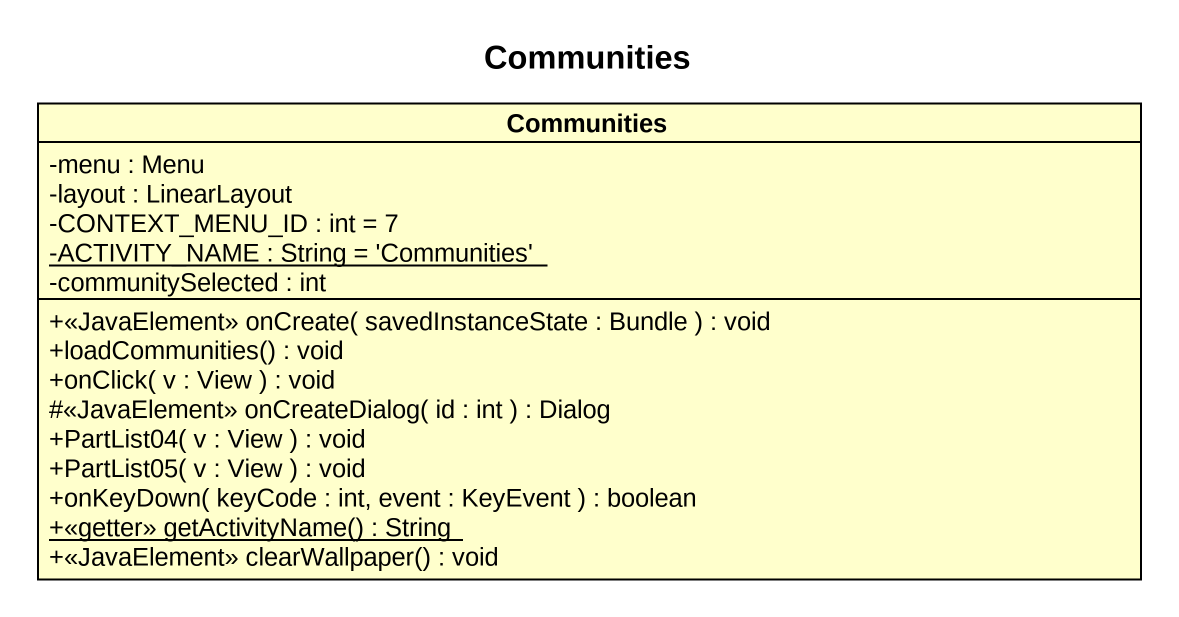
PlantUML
@startuml
title Communities
hide circle
hide empty members
skinparam classAttributeIconSize 0
class Communities {
  -menu : Menu
  -layout : LinearLayout
  -CONTEXT_MENU_ID : int = 7
  {static} -ACTIVITY_NAME : String = 'Communities'
  -communitySelected : int
  +<<JavaElement>> onCreate( savedInstanceState : Bundle ) : void
  +loadCommunities() : void
  +onClick( v : View ) : void
  #<<JavaElement>> onCreateDialog( id : int ) : Dialog
  +PartList04( v : View ) : void
  +PartList05( v : View ) : void
  +onKeyDown( keyCode : int, event : KeyEvent ) : boolean
  {static} +<<getter>> getActivityName() : String
  +<<JavaElement>> clearWallpaper() : void
}
@enduml
